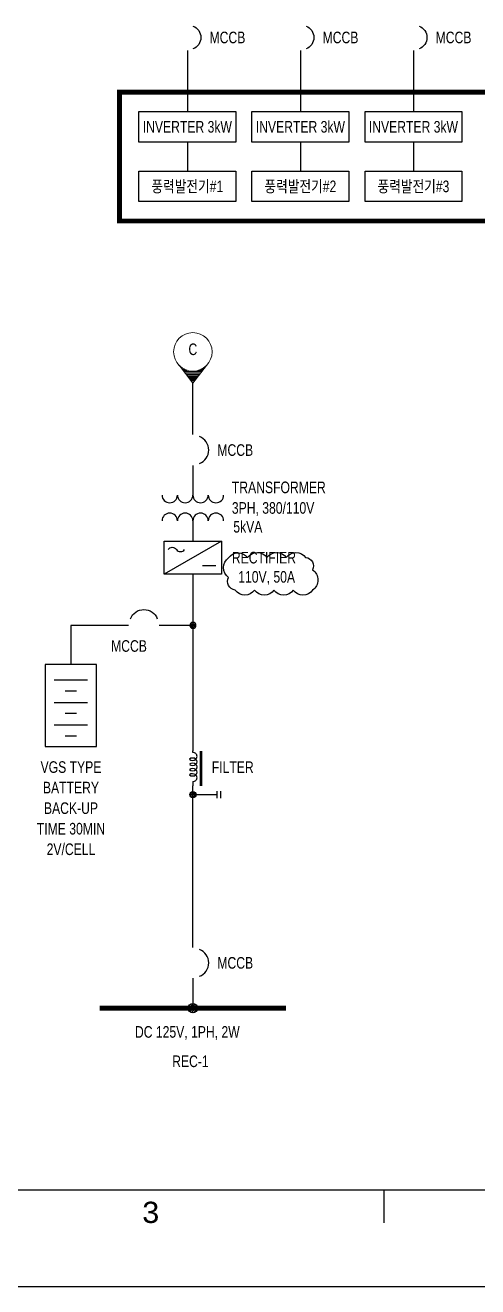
# Model space of a CAD drawing. Header units: feet. Extents: x 1 to 168002, y -59383 to 29717.
# Drawn here: x 111673 to 116348, y 17 to 13044 of the extents above; entities that cross this region are included whole.
import ezdxf
from ezdxf.enums import TextEntityAlignment as Align
from ezdxf.lldxf.tags import DXFTag

# ---------------------------------------------------------------- set-up
doc = ezdxf.new("R2010")
doc.units = ezdxf.units.FT
doc.header["$LTSCALE"] = 50
doc.header["$MEASUREMENT"] = 0
doc.linetypes.add('CONTINU', pattern=[0])
doc.linetypes.add('PHANTOMX2', pattern=[5, 2.5, -0.5, 0.5, -0.5, 0.5, -0.5])
doc.layers.get('0').update_dxf_attribs({"linetype": 'CONTINUOUS'})
for name, color, linetype in [('2', 2, 'CONTINUOUS'), ('E-BUS', 6, 'CONTINUOUS'), ('E-PNL', 1, 'CEN50'), ('E-Pow', 4, 'CONTINUOUS'), ('E-SYM0', 3, 'CONTINUOUS'), ('E-SYM1', 3, 'CONTINUOUS'), ('E-SYM2', 3, 'CONTINUOUS'), ('E-Text-1', 2, 'CONTINUOUS'), ('E-Text-2', 4, 'CONTINUOUS'), ('KD4', 4, 'CONTINUOUS'), ('REV', 1, 'CONTINUOUS'), ('TEXT', 7, 'CONTINUOUS')]:
    doc.layers.add(name, color=color, linetype=linetype)
doc.layers.add('Border', color=7, linetype='CONTINUOUS', lineweight=0)
doc.styles.add('TB-1$0$MONOTXT', font='monotxt_.ttf')
doc.styles.add('돋움', font='')
doc.styles.get('돋움').set_extended_font_data('Dotum')
tags = doc.linetypes.add('CEN50', pattern=[56, 50, -2, 2, -2]).pattern_tags.tags
tags[10:11] = [DXFTag(74, 4), DXFTag(75, 0), DXFTag(340, '0'), DXFTag(46, 1.0), DXFTag(50, 0.0), DXFTag(44, 0.0), DXFTag(45, 0.0)]
tags[8:9] = [DXFTag(74, 4), DXFTag(75, 0), DXFTag(340, '0'), DXFTag(46, 1.0), DXFTag(50, 0.0), DXFTag(44, 0.0), DXFTag(45, 0.0)]
tags[6:7] = [DXFTag(74, 4), DXFTag(75, 0), DXFTag(340, '0'), DXFTag(46, 1.0), DXFTag(50, 0.0), DXFTag(44, 0.0), DXFTag(45, 0.0)]
tags[4:5] = [DXFTag(74, 4), DXFTag(75, 0), DXFTag(340, '0'), DXFTag(46, 1.0), DXFTag(50, 0.0), DXFTag(44, 0.0), DXFTag(45, 0.0)]

# ---------------------------------------------------------------- blocks, each defined once
blk = doc.blocks.new('A$C23B25451')
at = {"layer": 'E-SYM0'}
blk.add_arc((0.3, -3.1), 2.8, 290.9248, 69.0752, dxfattribs=at)
blk = doc.blocks.new('A$C793E4C3C')
at = {"layer": 'E-SYM1'}
for centre, start, end in [((-4.5, 0), 180, 0), ((-1.5, 0), 180, 0), ((1.5, 0), 180, 0), ((4.5, 0), 180, 0), ((-4.5, -5), 0, 180), ((-1.5, -5), 0, 180), ((1.5, -5), 0, 180), ((4.5, -5), 0, 180)]:
    blk.add_arc(centre, 1.5, start, end, dxfattribs=at)
blk = doc.blocks.new('A$C207F38CC')
at = {"layer": 'E-SYM1', "linetype": 'Continuous'}
for p, q in [((-7, -9), (7, -1)), ((-5.62, -3), (-2.38, -3))]:
    blk.add_line(p, q, dxfattribs=at)
blk.add_lwpolyline([(-7, -9), (-7, -1), (7, -1), (7, -9)], close=True, dxfattribs=at)
blk.add_lwpolyline([(6, -7, -0.52603), (4, -7, 0.52603), (2, -7)], format="xyb", dxfattribs=at)
blk = doc.blocks.new('A$C36F4008E')
at = {"layer": 'E-SYM1', "ltscale": 0.5}
for p, q in [((3.25, 0), (-3.25, 0)), ((-1.1, -2.2), (1.1, -2.2)), ((3.25, -4.4), (-3.25, -4.4)), ((-1.1, -6.6), (1.1, -6.6)), ((3.25, -8.8), (-3.25, -8.8)), ((-1.1, -11), (1.1, -11))]:
    blk.add_line(p, q, dxfattribs=at)
blk.add_lwpolyline([(5, -13), (-5, -13), (-5, 3), (5, 3)], close=True, dxfattribs=at)
blk = doc.blocks.new('A$C21426810')
at = {"layer": 'E-SYM0'}
h = blk.add_hatch(dxfattribs=at)
h.set_pattern_fill('ANSI31', scale=0.08)
h.set_pattern_definition([(45, (-120.68773, -338.59238), (-0.17960512, 0.17960512), [])])
edge = h.paths.add_edge_path()
edge.add_arc((0, 0), 0.6, 0, 360)
at = {"layer": 'E-SYM0', "color": 2}
blk.add_circle((0, 0), 0.6, dxfattribs=at)
blk = doc.blocks.new('A$C004C2F88')
at = {"layer": 'E-SYM0'}
h = blk.add_hatch(dxfattribs=at)
h.set_pattern_fill('ANSI31', scale=0.1)
h.set_pattern_definition([(45, (-150.85967, -255), (-0.2245064, 0.2245064), [])])
edge = h.paths.add_edge_path()
edge.add_arc((0, 0), 0.9, 0, 360)
blk.add_circle((0, 0), 0.9, dxfattribs=at)
blk = doc.blocks.new('A', base_point=(0, -3))
at = {"layer": '2'}
blk.add_arc((1.47, -1.5), 2.1, 225.63968, 134.36032, dxfattribs=at)
blk = doc.blocks.new('REC1')
at = {"layer": '2'}
for p, q in [((0, -1), (0, 0)), ((0, -17.46), (0, -20))]:
    blk.add_line(p, q, dxfattribs=at)
for centre, radius, start, end in [((-0.16, -2.65), 2.77, 228.86546, 311.77939), ((0.29, -3.08), 2.1, 48.22061, 97.82974), ((0.26, -3.11), 2.14, 311.77939, 48.22061), ((-0.16, -15.82), 2.77, 48.22061, 131.13454), ((0.26, -15.35), 2.14, 311.77939, 48.22061), ((0.29, -15.38), 2.1, 262.17026, 311.77939)]:
    blk.add_arc(centre, radius, start, end, dxfattribs=at)
at = {"layer": '2', "xscale": 1.256134746624072, "yscale": 1.017278931319878, "zscale": 1.256134746624072}
for p in [(-1.98, -7.73), (-1.98, -10.73), (-1.98, -13.73)]:
    blk.add_blockref('A', p, dxfattribs=at)
blk = doc.blocks.new('CONDS3')
at = {"layer": '2'}
for p, q in [((0, 0), (0, -7)), ((-1, -7), (1, -7)), ((-1, -8), (1, -8))]:
    blk.add_line(p, q, dxfattribs=at)
blk = doc.blocks.new('FORMAT')
at = {"layer": 'Border', "color": 0, "linetype": 'Continuous', "lineweight": 25}
for p, q in [((2500, 1000), (41000, 1000)), ((31375, 1000), (31375, 659)), ((31375, 1000), (31375, 659))]:
    blk.add_line(p, q, dxfattribs=at)
blk.add_lwpolyline([(0, 0), (0, 29700), (42000, 29700), (42000, 0)], close=True, dxfattribs=at)
at = {"layer": 'Border', "color": 0, "linetype": 'Continuous', "lineweight": 25, "style": 'TB-1$0$MONOTXT'}
blk.add_text('3', height=219, dxfattribs=at).set_placement((28968, 878), align=Align.TOP_CENTER)
blk = doc.blocks.new('TITLE')
at = {"xscale": 0.01, "yscale": 0.01, "zscale": 0.01}
blk.add_blockref('FORMAT', (0, 0), dxfattribs=at)

msp = doc.modelspace()

# ---------------------------------------------------------------- linework, layer by layer
at = {"color": 6, "linetype": 'PHANTOMX2', "ltscale": 0.3, "const_width": 50, "elevation": 0.1}
msp.add_lwpolyline([(112648.1, 12352.8), (121055, 12352.8), (121055, 11022.8), (112648.1, 11022.8)], close=True, dxfattribs=at)
at = {"layer": 'E-BUS', "const_width": 53, "elevation": 0.1}
msp.add_lwpolyline([(112441.7, 2893.4), (114368.6, 2893.4)], dxfattribs=at)
at = {"layer": 'E-Pow'}
for p, q in [((113348.1, 12782.8, 0.1), (113348.1, 12152.8, 0.1)), ((114515.9, 12782.8, 0.1), (114515.9, 12152.8, 0.1)), ((115683.7, 12782.8, 0.1), (115683.7, 12152.8, 0.1)), ((113348.1, 11837.8, 0.1), (113348.1, 11537.8, 0.1)), ((114515.9, 11837.8, 0.1), (114515.9, 11537.8, 0.1)), ((115683.7, 11837.8, 0.1), (115683.7, 11537.8, 0.1)), ((113405.1, 8816.1, 0.1), (113405.1, 9346.5, 0.1)), ((113405.1, 8497.9, 0.1), (113405.1, 8192, 0.1)), ((113405.1, 7926.8, 0.1), (113405.1, 7715.7, 0.1)), ((113405.1, 7376.3, 0.1), (113405.1, 5550.4, 0.1)), ((112146.1, 6845.9, 0.1), (112146.1, 6444.2, 0.1)), ((112740.2, 6845.9, 0.1), (112146.1, 6845.9, 0.1)), ((113405.1, 6845.9, 0.1), (113058.4, 6845.9, 0.1)), ((113405.1, 3520.8, 0.1), (113405.1, 5189.7, 0.1)), ((113405.1, 3202.5, 0.1), (113405.1, 2893.4, 0.1))]:
    msp.add_line(p, q, dxfattribs=at)
at = {"layer": 'E-SYM1', "color": 3, "linetype": 'Continuous', "lineweight": 13}
for p, q in [((113405.1, 9346.5, 0.1), (113262.1, 9534.4, 0.1)), ((113405.1, 9346.5, 0.1), (113545.6, 9530.3, 0.1)), ((113291.2, 9501.3, 0.1), (113299.1, 9501.3, 0.1)), ((113300, 9489, 0.1), (113321.1, 9489, 0.1)), ((113307.9, 9480.2, 0.1), (113342.6, 9480.2, 0.1)), ((113313.2, 9466.9, 0.1), (113496.2, 9466.9, 0.1)), ((113322.9, 9455.8, 0.1), (113486.3, 9455.8, 0.1)), ((113335.2, 9442.4, 0.1), (113475.9, 9442.4, 0.1)), ((113345.7, 9430.1, 0.1), (113467.6, 9430.1, 0.1)), ((113354.9, 9418.1, 0.1), (113457.7, 9418.1, 0.1)), ((113363.1, 9407.2, 0.1), (113445.9, 9407.2, 0.1)), ((113371.2, 9394.9, 0.1), (113440.7, 9394.9, 0.1)), ((113378.3, 9385.5, 0.1), (113432.7, 9385.5, 0.1)), ((113456.8, 9479.3, 0.1), (113504.9, 9479.3, 0.1)), ((113487.3, 9488.1, 0.1), (113512, 9488.1, 0.1)), ((113504.9, 9497.8, 0.1), (113519.3, 9497.8, 0.1)), ((113515.4, 9506.5, 0.1), (113524.2, 9506.5, 0.1)), ((113387, 9373.8, 0.1), (113423.1, 9373.8, 0.1)), ((113395.8, 9362.3, 0.1), (113415.2, 9362.3, 0.1))]:
    msp.add_line(p, q, dxfattribs=at)
at = {"layer": 'E-SYM1', "elevation": 0.1}
for points in [[(112848.1, 12152.8), (113848.1, 12152.8), (113848.1, 11837.8), (112848.1, 11837.8)], [(114015.9, 12152.8), (115015.9, 12152.8), (115015.9, 11837.8), (114015.9, 11837.8)], [(115183.7, 12152.8), (116183.7, 12152.8), (116183.7, 11837.8), (115183.7, 11837.8)], [(112848.1, 11537.8), (113848.1, 11537.8), (113848.1, 11222.8), (112848.1, 11222.8)], [(114015.9, 11537.8), (115015.9, 11537.8), (115015.9, 11222.8), (114015.9, 11222.8)], [(115183.7, 11537.8), (116183.7, 11537.8), (116183.7, 11222.8), (115183.7, 11222.8)]]:
    msp.add_lwpolyline(points, close=True, dxfattribs=at)
at = {"layer": 'E-SYM1', "color": 3, "linetype": 'Continuous', "lineweight": 13}
msp.add_circle((113405.1, 9671.3, 0.1), 198.5, dxfattribs=at)
at = {"layer": 'KD4'}
for p, q in [((113481.3, 5547.9, 0.1), (113481.3, 5189.7, 0.1)), ((113495.3, 5547.9, 0.1), (113495.3, 5189.7, 0.1))]:
    msp.add_line(p, q, dxfattribs=at)
at = {"layer": 'REV', "ltscale": 100, "elevation": -0.2}
msp.add_lwpolyline([(114642.5, 7210.7, -0.5205671), (114442.5, 7210.7, -0.5205671), (114242.5, 7210.7, -0.5205671), (114042.5, 7210.7, -0.5205671), (113842.5, 7210.7, -0.5205671), (113774.5, 7342.7, -0.5205671), (113774.5, 7542.7, -0.5205671), (113970.1, 7547.1, -0.5205671), (114170.1, 7547.1, -0.5205671), (114370.1, 7547.1, -0.5205671), (114570.1, 7547.1, -0.5205671), (114642.5, 7419.6, -0.5205671)], format="xyb", close=True, dxfattribs=at)

# ---------------------------------------------------------------- block references
at = {"color": 7, "linetype": 'CONTINU', "ltscale": 100, "xscale": 100, "yscale": 100, "zscale": 100}
msp.add_blockref('TITLE', (84001.4, 16.7, 0.1), dxfattribs=at)
at = {"layer": 'E-PNL', "xscale": 53.03571428571429, "yscale": 53.03571428571429, "zscale": 53.03571428571429}
msp.add_blockref('A$C004C2F88', (113405.1, 2893.4, 0.1), dxfattribs=at)
at = {"layer": 'E-SYM0'}
for p, xscale, yscale, zscale, rotation in [((113348.1, 12778.3, 0.1), -45.00023775635822, 45.00023775635822, 45.00023775635822, 180), ((114515.9, 12778.3, 0.1), -45.00023775635822, 45.00023775635822, 45.00023775635822, 180), ((115683.7, 12778.3, 0.1), -45.00023775635822, 45.00023775635822, 45.00023775635822, 180), ((113063.7, 6845.9, 0.1), -53.03571428571429, 53.03571428571429, 53.03571428571429, 270.0000000000012)]:
    msp.add_blockref('A$C23B25451', p, dxfattribs=dict(at, xscale=xscale, yscale=yscale, zscale=zscale, rotation=rotation))
at = {"layer": 'E-SYM0', "xscale": 53.03571428571429, "yscale": 53.03571428571429, "zscale": 53.03571428571429}
for p in [(113405.1, 8821.4, 0.1), (113405.1, 3526.1, 0.1)]:
    msp.add_blockref('A$C23B25451', p, dxfattribs=at)
at = {"layer": 'E-SYM0', "color": 2, "yscale": 53.03571428571429, "zscale": 53.03571428571429}
for p, xscale in [((113405.1, 6845.9, 0.1), -53.03571428571429), ((113405.1, 5099.5, 0.1), 53.03571428571429)]:
    msp.add_blockref('A$C21426810', p, dxfattribs=dict(at, xscale=xscale))
at = {"layer": 'E-SYM1'}
for name, p, xscale, yscale, zscale in [('A$C793E4C3C', (113405.1, 8192, 0.1), 53.03571428571429, 53.03571428571429, 53.03571428571429), ('REC1', (113405.1, 5550.4, 0.1), 18.03905759243019, 18.03905759243019, 18.03905759243019)]:
    msp.add_blockref(name, p, dxfattribs=dict(at, xscale=xscale, yscale=yscale, zscale=zscale))
at = {"layer": 'E-SYM1', "ltscale": 0.5, "xscale": 42.42857142857143, "yscale": 42.42857142857143, "zscale": 42.42857142857143, "rotation": 180}
msp.add_blockref('A$C207F38CC', (113405.1, 7333.9, 0.1), dxfattribs=at)
at = {"layer": 'E-SYM1', "ltscale": 0.5, "xscale": -53.03571428571429, "yscale": 53.03571428571429, "zscale": 53.03571428571429}
msp.add_blockref('A$C36F4008E', (112146.1, 6285.1, 0.1), dxfattribs=at)
at = {"layer": 'E-SYM1', "xscale": 36.07811518501334, "yscale": 36.07811518501334, "zscale": 36.07811518501334, "rotation": 90}
msp.add_blockref('CONDS3', (113405.1, 5099.5, 0.1), dxfattribs=at)

# ---------------------------------------------------------------- texts
at = {"layer": 'E-SYM1', "color": 2, "style": '돋움', "width": 0.8}
msp.add_text('C', height=120, dxfattribs=at).set_placement((113405.1, 9697.8, 0.1), align=Align.MIDDLE_CENTER)
at = {"layer": 'E-SYM2', "color": 2, "style": '돋움', "width": 0.8}
for s, p in [('INVERTER 3kW', (113348.1, 11995.3, -0.2)), ('INVERTER 3kW', (114515.9, 11995.3, -0.2)), ('INVERTER 3kW', (115683.7, 11995.3, -0.2)), ('풍력발전기#1', (113348.1, 11380.3, -0.2)), ('풍력발전기#2', (114515.9, 11380.3, -0.2)), ('풍력발전기#3', (115683.7, 11380.3, -0.2))]:
    msp.add_text(s, height=120, dxfattribs=at).set_placement(p, align=Align.MIDDLE_CENTER)
for s, p in [('MCCB', (112560.6, 6633.8, 0.1)), ('MCCB', (113658.2, 3361.6, 0.1)), ('DC 125V, 1PH, 2W', (112807, 2648.6, 0.1))]:
    msp.add_text(s, height=120, dxfattribs=at).set_placement(p, align=Align.MIDDLE_LEFT)
msp.add_text('FILTER', height=120, dxfattribs=at).set_placement((113600.8, 5322.3, 0.1))
at = {"layer": 'E-Text-1', "style": '돋움', "width": 0.8}
for p in [(113577.6, 12917.8, 0.1), (114745.4, 12917.8, 0.1), (115913.2, 12917.8, 0.1)]:
    msp.add_text('MCCB', height=120, dxfattribs=at).set_placement(p, align=Align.MIDDLE_LEFT)
at = {"layer": 'E-Text-2', "style": '돋움', "width": 0.8}
msp.add_text('REC-1', height=120, dxfattribs=at).set_placement((113191.6, 2345.2, 0.1), align=Align.MIDDLE_LEFT)
at = {"layer": 'TEXT', "color": 2, "style": '돋움', "width": 0.8}
for s, p in [('MCCB', (113658.2, 8657, 0.1)), ('TRANSFORMER', (113808.2, 8271.6, 0.1)), ('3PH, 380/110V', (113808.2, 8059.4, 0.1)), ('RECTIFIER', (113808.2, 7546, 0.1))]:
    msp.add_text(s, height=120, dxfattribs=at).set_placement(p, align=Align.MIDDLE_LEFT)
for s, p in [('5kVA', (114123.2, 7865.3, 0.1)), ('110V, 50A', (114460.8, 7347.7, 0.1))]:
    msp.add_text(s, height=120, dxfattribs=at).set_placement(p, align=Align.MIDDLE_RIGHT)
for s, p in [('VGS TYPE', (112146.1, 5383.5, 0.1)), ('BATTERY', (112146.1, 5171.3, 0.1)), ('BACK-UP', (112146.1, 4959.2, 0.1)), ('TIME 30MIN', (112146.1, 4747.1, 0.1)), ('2V/CELL', (112146.1, 4534.9, 0.1))]:
    msp.add_text(s, height=120, dxfattribs=at).set_placement(p, align=Align.MIDDLE_CENTER)

doc.saveas('drawing.dxf')
